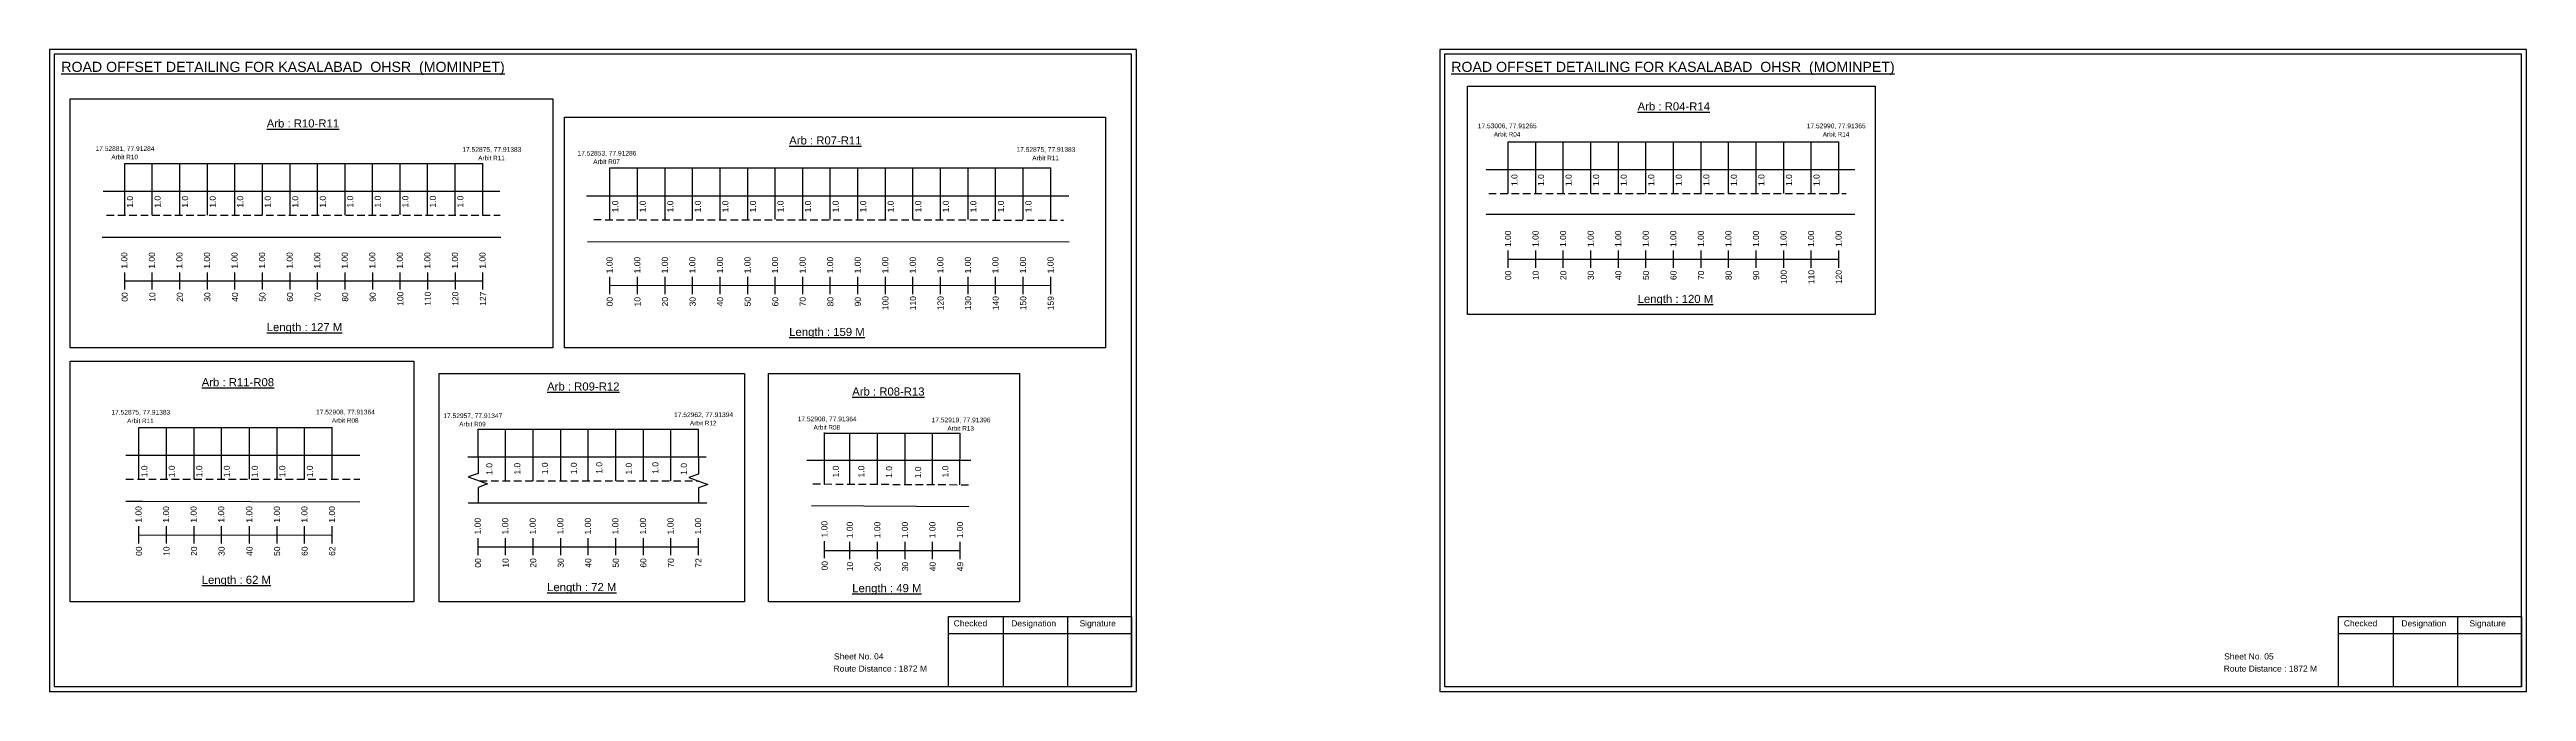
# Model space of a CAD drawing. Header units: inches. Extents: x 1281 to 4707, y 164 to 1513.
# Drawn here: x 3484 to 4707, y 164 to 481 of the extents above; entities that cross this region are included whole.
import ezdxf

# ---------------------------------------------------------------- set-up
doc = ezdxf.new("R2010")
doc.units = ezdxf.units.IN
doc.header["$MEASUREMENT"] = 0
doc.linetypes.add('DASHED2', pattern=[0.375, 0.25, -0.125])
for name, color, linetype in [('PDF_Geometry', 7, 'Continuous'), ('PDF_Text', 5, 'Continuous'), ('pipe', 5, 'Continuous')]:
    doc.layers.add(name, color=color, linetype=linetype)
doc.styles.add('PDF Arial', font='arial.ttf')
doc.styles.get("Standard").update_dxf_attribs({"font": 'arial.ttf'})

msp = doc.modelspace()

# ---------------------------------------------------------------- linework, layer by layer
at = {"color": 5}
for p, q in [((4204.5, 435.1), (4367.7, 435.1)), ((3521.6, 424.4), (3698.4, 424.4)), ((3761.1, 422.2), (3978.7, 422.2)), ((3528.6, 294.1), (3624, 294.1)), ((3696, 293.3), (3804.8, 293.3)), ((3867.1, 291.4), (3934, 291.4))]:
    msp.add_line(p, q, dxfattribs=at)
for p, q in [((4204.5, 409.6), (4204.5, 435.1)), ((4218.1, 409.6), (4218.1, 435.1)), ((4231.7, 409.6), (4231.7, 435.1)), ((4245.3, 409.6), (4245.3, 435.1)), ((4258.9, 409.6), (4258.9, 435.1)), ((4272.5, 409.6), (4272.5, 435.1)), ((4286.1, 409.6), (4286.1, 435.1)), ((4299.7, 409.6), (4299.7, 435.1)), ((4313.3, 409.6), (4313.3, 435.1)), ((4326.9, 409.6), (4326.9, 435.1)), ((4340.5, 409.6), (4340.5, 435.1)), ((4354.1, 409.6), (4354.1, 435.1)), ((4367.7, 409.6), (4367.7, 435.1)), ((3521.6, 398.9), (3521.6, 424.4)), ((3535.2, 398.9), (3535.2, 424.4)), ((3548.8, 398.9), (3548.8, 424.4)), ((3562.4, 398.9), (3562.4, 424.4)), ((3576, 398.9), (3576, 424.4)), ((3589.6, 398.9), (3589.6, 424.4)), ((3603.2, 398.9), (3603.2, 424.4)), ((3616.8, 398.9), (3616.8, 424.4)), ((3630.4, 398.9), (3630.4, 424.4)), ((3643.9, 399.1), (3643.9, 424.6)), ((3657.5, 399.1), (3657.5, 424.6)), ((3671.1, 399.1), (3671.1, 424.6)), ((3684.7, 399.1), (3684.7, 424.6)), ((3698.4, 398.9), (3698.4, 424.4)), ((3761.1, 396.7), (3761.1, 422.2)), ((3774.7, 396.7), (3774.7, 422.2)), ((3788.3, 396.7), (3788.3, 422.2)), ((3801.9, 396.7), (3801.9, 422.2)), ((3815.5, 396.7), (3815.5, 422.2)), ((3829.1, 396.7), (3829.1, 422.2)), ((3842.7, 396.7), (3842.7, 422.2)), ((3856.3, 396.7), (3856.3, 422.2)), ((3869.9, 396.7), (3869.9, 422.2)), ((3883.5, 396.7), (3883.5, 422.2)), ((3897.1, 396.7), (3897.1, 422.2)), ((3910.7, 396.7), (3910.7, 422.2)), ((3924.3, 396.7), (3924.3, 422.2)), ((3937.9, 396.7), (3937.9, 422.2)), ((3951.5, 396.7), (3951.5, 422.2)), ((3965.1, 396.7), (3965.1, 422.2)), ((3978.7, 396.7), (3978.7, 422.2)), ((4193.7, 421.5), (4375.6, 421.5)), ((3510.9, 410.8), (3706.8, 410.8)), ((3749.6, 408.5), (3987.7, 408.5)), ((4375.6, 399.3), (4193.7, 399.3)), ((3510.4, 388.1), (3707.2, 388.1)), ((3750, 385.9), (3987.8, 385.8)), ((3528.6, 268.6), (3528.6, 294.1)), ((3542.2, 268.6), (3542.2, 294.1)), ((3555.8, 268.6), (3555.8, 294.1)), ((3569.4, 268.6), (3569.4, 294.1)), ((3583.2, 268.6), (3583.2, 294.1)), ((3596.8, 268.6), (3596.8, 294.1)), ((3610.4, 268.6), (3610.4, 294.1)), ((3624, 268.6), (3624, 294.1)), ((3696, 279.7), (3696, 293.3)), ((3709.6, 267.8), (3709.6, 293.3)), ((3723.2, 267.8), (3723.2, 293.3)), ((3736.8, 267.8), (3736.8, 293.3)), ((3750.4, 267.8), (3750.4, 293.3)), ((3764, 267.8), (3764, 293.3)), ((3777.6, 267.8), (3777.6, 293.3)), ((3791.2, 267.8), (3791.2, 293.3)), ((3804.8, 279.7), (3804.8, 293.3)), ((3867.1, 266.2), (3867.1, 291.7)), ((3879.6, 266.1), (3879.6, 291.4)), ((3893.2, 266.1), (3893.2, 291.4)), ((3906.8, 266.2), (3906.8, 291.4)), ((3920.4, 265.9), (3920.4, 291.4)), ((3933.8, 265.9), (3934, 291.4)), ((3637.6, 280.4), (3522.2, 280.4)), ((3691, 279.7), (3808.6, 279.7)), ((3939.3, 277.8), (3858.3, 277.8)), ((3522.2, 257.8), (3530.3, 257.8)), ((3530.3, 257.8), (3637.6, 257.5)), ((3691.1, 257), (3808.9, 257)), ((3860.6, 255.6), (3938.3, 255.1))]:
    msp.add_line(p, q)
at = {"linetype": 'DASHED2', "ltscale": 15}
for p, q in [((4194.9, 409.6), (4371.4, 409.6)), ((3512.6, 398.9), (3706.9, 398.9)), ((3753.1, 396.7), (3985, 396.5)), ((3522.2, 268.6), (3637.6, 268.6)), ((3696.8, 267.8), (3804.8, 267.8)), ((3861.3, 266.3), (3939.6, 265.9))]:
    msp.add_line(p, q, dxfattribs=at)
at = {"color": 217, "true_color": 0x93278f}
for p, q in [((4204.5, 372.9), (4204.5, 381.5)), ((4218.1, 372.9), (4218.1, 381.5)), ((4231.7, 372.9), (4231.7, 381.5)), ((4245.3, 372.9), (4245.3, 381.5)), ((4258.9, 372.9), (4258.9, 381.5)), ((4272.5, 372.9), (4272.5, 381.5)), ((4286.1, 372.9), (4286.1, 381.5)), ((4299.7, 372.9), (4299.7, 381.5)), ((4313.3, 372.9), (4313.3, 381.5)), ((4326.9, 372.9), (4326.9, 381.5)), ((4340.5, 372.9), (4340.5, 381.5)), ((4354.1, 372.9), (4354.1, 381.5)), ((4367.7, 372.9), (4367.7, 381.5)), ((3521.6, 362.2), (3521.6, 370.7)), ((3535.2, 362.2), (3535.2, 370.7)), ((3548.8, 362.2), (3548.8, 370.7)), ((3562.4, 362.2), (3562.4, 370.7)), ((3576, 362.2), (3576, 370.7)), ((3589.6, 362.2), (3589.6, 370.7)), ((3603.2, 362.2), (3603.2, 370.7)), ((3616.8, 362.2), (3616.8, 370.7)), ((3630.4, 362.2), (3630.4, 370.7)), ((3644, 362.2), (3644, 370.7)), ((3657.6, 362.2), (3657.6, 370.7)), ((3671.2, 362.2), (3671.2, 370.7)), ((3684.8, 362.2), (3684.8, 370.7)), ((3698.4, 362.2), (3698.4, 370.7)), ((3761, 360), (3761, 368.5)), ((3774.7, 360), (3774.7, 368.5)), ((3788.3, 360), (3788.3, 368.5)), ((3801.9, 360), (3801.9, 368.5)), ((3815.5, 360), (3815.5, 368.5)), ((3829.1, 360), (3829.1, 368.5)), ((3842.7, 360), (3842.7, 368.5)), ((3856.3, 360), (3856.3, 368.5)), ((3869.9, 360), (3869.9, 368.5)), ((3883.5, 360), (3883.5, 368.5)), ((3897.1, 360), (3897.1, 368.5)), ((3910.7, 360), (3910.7, 368.5)), ((3924.3, 360), (3924.3, 368.5)), ((3937.9, 360), (3937.9, 368.5)), ((3951.5, 360), (3951.5, 368.5)), ((3965.1, 360), (3965.1, 368.5)), ((3978.7, 360), (3978.7, 368.5)), ((4204.5, 377.2), (4367.7, 377.2)), ((3521.6, 366.5), (3698.4, 366.5)), ((3761.1, 364.2), (3978.7, 364.3)), ((3528.6, 236.9), (3528.6, 245.4)), ((3542.2, 236.9), (3542.2, 245.4)), ((3555.8, 236.9), (3555.8, 245.4)), ((3569.4, 236.9), (3569.4, 245.4)), ((3583.2, 236.9), (3583.2, 245.4)), ((3596.8, 236.9), (3596.8, 245.4)), ((3610.4, 236.9), (3610.4, 245.4)), ((3624, 236.9), (3624, 245.4)), ((3528.6, 241.1), (3624, 241.2)), ((3696, 231.1), (3696, 239.6)), ((3696, 235.3), (3804.8, 235.3)), ((3709.6, 231.1), (3709.6, 239.6)), ((3723.2, 231.1), (3723.2, 239.6)), ((3736.8, 231.1), (3736.8, 239.6)), ((3750.4, 231.1), (3750.4, 239.6)), ((3764, 231.1), (3764, 239.6)), ((3777.6, 231.1), (3777.6, 239.6)), ((3791.2, 231.1), (3791.2, 239.6)), ((3804.8, 231.1), (3804.8, 239.6)), ((3867.1, 229.6), (3867.1, 238.1)), ((3867.1, 233.5), (3934, 233.5)), ((3879.6, 229.2), (3879.6, 237.8)), ((3893.2, 229.2), (3893.2, 237.8)), ((3906.8, 229.2), (3906.8, 237.8)), ((3920.4, 229.2), (3920.4, 237.8)), ((3934, 229.2), (3934, 237.8))]:
    msp.add_line(p, q, dxfattribs=at)
for points in [[(4184.5, 462.6), (4385.7, 462.6), (4385.7, 349.9), (4184.5, 349.9)], [(3738.6, 447.3), (4005.8, 447.3), (4005.8, 333.4), (3738.6, 333.4)], [(3494.7, 326.9), (3664.3, 326.9), (3664.3, 208.1), (3494.7, 208.1)], [(3676.8, 320.8), (3827.6, 320.8), (3827.6, 208.1), (3676.8, 208.1)], [(3839.4, 320.8), (3963.2, 320.8), (3963.2, 208.1), (3839.4, 208.1)]]:
    msp.add_lwpolyline(points, close=True)
at = {"linetype": 'Continuous'}
for points in [[(3696, 279.9), (3696, 271.5), (3691.2, 269.8), (3700.7, 266.3), (3696, 264.6), (3696, 257.3)], [(3804.8, 279.7), (3804.8, 271.2), (3800.1, 269.5), (3809.5, 266), (3804.8, 264.3), (3804.8, 257)]]:
    msp.add_lwpolyline(points, dxfattribs=at)
at = {"layer": 'PDF_Geometry'}
for points in [[(3484.5, 480.6), (3484.5, 163.9), (4021, 163.9), (4021, 480.6)], [(3486.8, 478.3), (3486.8, 166.3), (4018.5, 166.3), (4018.5, 478.3)], [(4170.7, 480.6), (4170.7, 163.9), (4707.1, 163.9), (4707.1, 480.6)], [(4173, 478.3), (4173, 166.3), (4704.7, 166.3), (4704.7, 478.3)]]:
    msp.add_lwpolyline(points, close=True, dxfattribs=at)
at = {"layer": 'PDF_Geometry', "color": 242, "true_color": 0xcc1f26}
for points in [[(4018.5, 166.2), (3928.2, 166.2), (3928.2, 200.9), (4018.5, 200.9)], [(4704.7, 166.2), (4614.4, 166.2), (4614.4, 200.9), (4704.7, 200.9)]]:
    msp.add_lwpolyline(points, close=True, dxfattribs=at)
for points in [[(3955.2, 200.9), (3955.2, 166.2)], [(3986.9, 200.9), (3986.9, 166.2)], [(4641.4, 200.9), (4641.4, 166.2)], [(4673.1, 200.9), (4673.1, 166.2)], [(3928.2, 192.5), (4018.5, 192.5)], [(4614.4, 192.5), (4704.7, 192.5)]]:
    msp.add_lwpolyline(points, dxfattribs=at)
at = {"layer": 'pipe', "color": 0}
msp.add_lwpolyline([(3494.7, 456.3), (3733, 456.3), (3733, 333.4), (3494.7, 333.4)], close=True, dxfattribs=at)

# ---------------------------------------------------------------- texts
at = {"color": 242, "true_color": 0xcd2027}
for s, height, p in [('%%UROAD OFFSET DETAILING FOR KASALABAD  OHSR  (MOMINPET)', 5, (3490.3, 469.6)), ('%%UROAD OFFSET DETAILING FOR KASALABAD  OHSR  (MOMINPET)', 5, (4176.4, 469.6)), ('%%UArb : R04-R14', 4, (4268.4, 450.6)), ('%%UArb : R10-R11', 4, (3591.7, 442.2)), ('%%UArb : R07-R11', 4, (3849.6, 433.8)), ('%%ULength : 120 M', 4, (4268.4, 355.6)), ('%%ULength : 127 M', 4, (3591.7, 341.7)), ('%%ULength : 159 M', 4, (3849.6, 339.3)), ('%%UArb : R11-R08', 4, (3559.6, 314.5)), ('%%UArb : R09-R12', 4, (3730.1, 312.4)), ('%%UArb : R08-R13', 4, (3880.7, 309.9)), ('%%ULength : 62 M', 4, (3559.6, 217)), ('%%ULength : 72 M', 4, (3730.1, 213.4)), ('%%ULength : 49 M', 4, (3880.7, 212.9))]:
    msp.add_text(s, height=height, dxfattribs=at).set_placement(p)
at = {"color": 5}
for s, height, p in [('17.53006, 77.91265', 2.34, (4189.5, 441.8)), ('17.52990, 77.91365', 2.34, (4351.9, 441.8)), ('17.52881, 77.91284', 2.34, (3507.2, 430.6)), ('Arbit R10', 2.25, (3515, 426.5)), ('17.52875, 77.91383', 2.34, (3688.3, 430.2)), ('Arbit R11', 2.25, (3696.1, 426)), ('17.52853, 77.91286', 2.34, (3745.1, 428.3)), ('17.52875, 77.91383', 2.34, (3961.8, 430.2)), ('Arbit R11', 2.25, (3969.6, 426)), ('Arbit R04', 2.25, (4197.4, 437.7)), ('Arbit R14', 2.25, (4359.8, 437.7)), ('Arbit R07', 2.25, (3752.9, 424.2)), ('17.52875, 77.91383', 2.34, (3515, 300.5)), ('Arbit R11', 2.25, (3522.8, 296.3)), ('17.52908, 77.91364', 2.34, (3616, 300.6)), ('Arbit R08', 2.25, (3623.9, 296.5)), ('17.52957, 77.91347', 2.34, (3678.9, 298.8)), ('Arbit R09', 2.25, (3686.7, 294.7)), ('17.52962, 77.91394', 2.34, (3792.8, 299.3)), ('Arbit R12', 2.25, (3800.6, 295.2)), ('17.52908, 77.91364', 2.34, (3853.8, 297.2)), ('Arbit R08', 2.25, (3861.6, 293.1)), ('17.52919, 77.91396', 2.34, (3919.9, 296.7)), ('Arbit R13', 2.25, (3927.7, 292.6))]:
    msp.add_text(s, height=height, dxfattribs=at).set_placement(p)
for p in [(4209.1, 413.3), (4222.2, 413.3), (4235.8, 413.3), (4249.4, 413.3), (4263, 413.3), (4276.6, 413.3), (4290.2, 413.3), (4303.8, 413.3), (4317.4, 413.3), (4331, 413.3), (4344.6, 413.3), (4358.2, 413.3), (3525.7, 402.6), (3539.3, 402.6), (3552.9, 402.6), (3566.5, 402.6), (3580.1, 402.6), (3593.7, 402.6), (3607.3, 402.6), (3620.9, 402.6), (3634.4, 402.7), (3648, 402.7), (3661.6, 402.7), (3675.2, 402.7), (3688.8, 402.7), (3765.2, 400.3), (3778.8, 400.3), (3792.4, 400.3), (3806, 400.3), (3819.6, 400.3), (3833.2, 400.3), (3846.8, 400.3), (3860.4, 400.3), (3874, 400.3), (3887.6, 400.3), (3901.2, 400.3), (3914.8, 400.3), (3928.4, 400.3), (3942, 400.3), (3955.6, 400.3), (3969.2, 400.3), (3532.8, 269.6), (3546.3, 269.6), (3559.9, 269.6), (3573.5, 269.6), (3587.3, 269.6), (3600.9, 269.6), (3614.5, 269.6), (3703.1, 270.8), (3716.9, 270.9), (3730.5, 271.1), (3744.8, 271.1), (3757.3, 271.3), (3771.9, 270.9), (3785, 271.3), (3799.1, 270.8), (3874.1, 269.5), (3886.7, 269.5), (3900.4, 269.3), (3914.7, 269.1), (3928.2, 269.5)]:
    msp.add_text('1.0', height=3, rotation=90).set_placement(p)
at = {"color": 217, "true_color": 0x93278f}
for s, p in [('1.00', (3522.9, 372.5)), ('1.00', (3536.5, 372.5)), ('1.00', (3550.1, 372.5)), ('1.00', (3563.7, 372.5)), ('1.00', (3577.3, 372.5)), ('1.00', (3590.9, 372.5)), ('1.00', (3604.5, 372.5)), ('1.00', (3618.1, 372.5)), ('1.00', (3631.7, 372.5)), ('1.00', (3645.3, 372.5)), ('1.00', (3658.9, 372.5)), ('1.00', (3672.5, 372.5)), ('1.00', (3686.1, 372.5)), ('1.00', (3699.7, 372.5)), ('1.00', (4205.9, 383.2)), ('1.00', (4219.5, 383.2)), ('1.00', (4233.1, 383.2)), ('1.00', (4246.7, 383.2)), ('1.00', (4260.3, 383.2)), ('1.00', (4273.9, 383.2)), ('1.00', (4287.5, 383.2)), ('1.00', (4301.1, 383.2)), ('1.00', (4314.7, 383.2)), ('1.00', (4328.3, 383.2)), ('1.00', (4341.9, 383.2)), ('1.00', (4355.5, 383.2)), ('1.00', (4369.1, 383.2)), ('1.00', (3762.4, 370.2)), ('1.00', (3776.1, 370.2)), ('1.00', (3789.7, 370.2)), ('1.00', (3803.3, 370.2)), ('1.00', (3816.9, 370.2)), ('1.00', (3830.5, 370.2)), ('1.00', (3844.1, 370.2)), ('1.00', (3857.7, 370.2)), ('1.00', (3871.3, 370.2)), ('1.00', (3884.9, 370.2)), ('1.00', (3898.5, 370.2)), ('1.00', (3912.1, 370.2)), ('1.00', (3925.7, 370.2)), ('1.00', (3939.3, 370.2)), ('1.00', (3952.9, 370.2)), ('1.00', (3966.5, 370.2)), ('1.00', (3980.1, 370.2)), ('00', (4206, 366.9)), ('10', (4219.6, 366.9)), ('20', (4233.2, 366.9)), ('30', (4246.8, 366.9)), ('40', (4260.4, 366.9)), ('50', (4274, 366.9)), ('60', (4287.6, 366.9)), ('70', (4301.2, 366.9)), ('80', (4314.8, 366.9)), ('90', (4328.4, 366.9)), ('100', (4342, 364.9)), ('110', (4355.6, 364.9)), ('120', (4369.2, 364.9)), ('00', (3523.1, 356.2)), ('10', (3536.7, 356.2)), ('20', (3550.3, 356.2)), ('30', (3563.9, 356.2)), ('40', (3577.5, 356.2)), ('50', (3591.1, 356.2)), ('60', (3604.7, 356.2)), ('70', (3618.3, 356.2)), ('80', (3631.9, 356.2)), ('90', (3645.5, 356.2)), ('100', (3659.1, 354.2)), ('110', (3672.7, 354.2)), ('120', (3686.3, 354.2)), ('127', (3699.9, 354.2)), ('00', (3762.5, 353.9)), ('10', (3776.2, 353.9)), ('20', (3789.8, 353.9)), ('30', (3803.4, 353.9)), ('40', (3817, 353.9)), ('50', (3830.6, 353.9)), ('60', (3844.2, 353.9)), ('70', (3857.8, 353.9)), ('80', (3871.4, 353.9)), ('90', (3885, 353.9)), ('100', (3898.6, 352)), ('110', (3912.2, 352)), ('120', (3925.8, 352)), ('130', (3939.4, 352)), ('140', (3953, 352)), ('150', (3966.6, 352)), ('159', (3980.2, 352)), ('1.00', (3529.9, 247.2)), ('1.00', (3543.5, 247.2)), ('1.00', (3557.1, 247.2)), ('1.00', (3570.7, 247.2)), ('1.00', (3584.6, 247.2)), ('1.00', (3598.2, 247.2)), ('1.00', (3611.8, 247.2)), ('1.00', (3625.4, 247.2)), ('1.00', (3697.3, 241.4)), ('1.00', (3710.9, 241.4)), ('1.00', (3724.5, 241.4)), ('1.00', (3738.1, 241.4)), ('1.00', (3751.7, 241.4)), ('1.00', (3765.3, 241.4)), ('1.00', (3778.9, 241.4)), ('1.00', (3792.5, 241.4)), ('1.00', (3806.1, 241.4)), ('1.00', (3868.5, 239.9)), ('1.00', (3881, 239.5)), ('1.00', (3894.6, 239.5)), ('1.00', (3908.2, 239.5)), ('1.00', (3921.8, 239.5)), ('1.00', (3935.4, 239.5)), ('00', (3530.1, 230.8)), ('10', (3543.7, 230.8)), ('20', (3557.3, 230.8)), ('30', (3570.9, 230.8)), ('40', (3584.7, 230.8)), ('50', (3598.3, 230.8)), ('60', (3611.9, 230.8)), ('62', (3625.5, 230.8)), ('00', (3697.5, 225)), ('10', (3711.1, 225)), ('20', (3724.7, 225)), ('30', (3738.3, 225)), ('40', (3751.9, 225)), ('50', (3765.5, 225)), ('60', (3779.1, 225)), ('70', (3792.7, 225)), ('72', (3806.3, 225)), ('00', (3868.6, 223.6)), ('10', (3881.1, 223.2)), ('20', (3894.7, 223.2)), ('30', (3908.3, 223.2)), ('40', (3921.9, 223.2)), ('49', (3935.5, 223.2))]:
    msp.add_text(s, height=3, rotation=90, dxfattribs=at).set_placement(p)
for s, p in [('Sheet No. 04', (3871.7, 179.7)), ('Route Distance : 1872 M', (3871.5, 173.7)), ('Route Distance : 1872 M', (4557.7, 173.7)), ('Sheet No. 05', (4557.9, 179.7))]:
    msp.add_text(s, height=3).set_placement(p)
at = {"layer": 'PDF_Text', "color": 7, "attachment_point": 7, "style": 'PDF Arial'}
for s, insert, char_height in [('Checked', (3930.8, 196), 3), ('Designation', (3959.2, 195.1), 3.001), ('Signature', (3992.9, 195.1), 3), ('Checked', (4617, 196), 3), ('Designation', (4645.4, 195.1), 3.001), ('Signature', (4679, 195.1), 3)]:
    msp.add_mtext(s, dxfattribs=dict(at, insert=insert, char_height=char_height))

doc.saveas('drawing.dxf')
